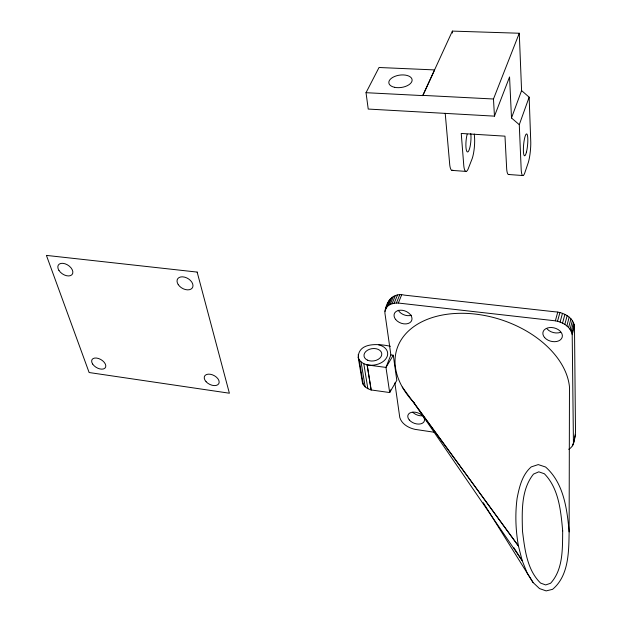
<?xml version="1.0" encoding="UTF-8"?>
<svg xmlns="http://www.w3.org/2000/svg" width="622" height="622" viewBox="0 0 622 622"><rect width="100%" height="100%" fill="white"/><g stroke="black" fill="none" stroke-linecap="round" stroke-linejoin="round"><path stroke-width="0.93" d="M485.168 505.756L533.07 582.519L539.523 588.583L546.155 590.9L552.585 589.329C568.951 575.622 568.796 551.52 569.122 531.903L569.472 386.923A89.692 59.595 17.8 0 0 450.149 313.892A89.692 59.595 17.8 0 0 414.742 403.46M568.718 449.294C574.658 446.223 574.588 438.23 575.513 432.407L574.503 328.159C574.899 318.013 563.563 312.104 554.653 311.77L404.518 295.147C392.785 292.153 385.593 302.028 384.878 312.858L390.873 354.913L393.283 355.224L396.82 380.361L389.675 392.544L371.116 389.955C367.493 388.843 363.162 386.464 362.346 382.172L358.194 357.199C358.738 341.392 380.182 344.09 390.429 346.267M572.559 445.834L573.437 443.097L572.201 334.714C570.887 326.768 562.7 322.095 555.353 320.828L398.352 303.046C393.306 302.673 387.203 304.539 385.298 309.702M388.672 301.53L384.909 311.397M573.204 444.38L575.537 434.312M571.913 333.128L574.192 324.35M572.201 334.714L574.479 325.928M571.175 331.207L573.468 322.437M568.617 327.561L570.934 318.798M570.071 329.341L572.372 320.571M566.852 325.912L569.184 317.15M564.815 324.427L567.155 315.673M562.545 323.137L564.9 314.398M560.095 322.079L562.475 313.348M557.522 321.271L559.917 312.547M555.353 320.828L557.755 312.112M519.277 124.672L529.151 97.172L521.586 90.602L519.269 33.238L452.373 31.1L422.781 95.601L366.024 92.694L368.232 109.06L494.467 116.143L509.558 76.949L511.494 117.97L519.277 124.672L521.22 170.218A16.436 2.962 -84.6 0 0 524.641 173.313L528.373 162.303A16.312 2.916 -84.7 0 0 530.776 142.352L529.151 97.172M511.494 117.97L521.586 90.602M390.694 389.862L389.675 392.544L385.974 367.415L390.873 354.913M494.467 116.143L493.471 98.999L519.269 33.238M398.352 303.046L401.672 294.828M396.401 303.007L399.736 294.805M394.138 303.248L397.481 295.046M390.134 304.508L393.493 296.321M371.116 389.955L367.135 364.811A14.889 10.294 -8.4 0 0 386.557 357.774A14.889 10.294 -8.4 0 0 378.51 344.837M392.031 303.746L395.382 295.551M386.037 308.139L389.411 299.959M387.102 306.732L390.476 298.544M388.478 305.511L391.844 297.324M422.781 95.601L434.615 69.913L379.031 67.495L366.024 92.694M393.283 355.224L385.974 367.415L367.089 364.92M422.758 95.376L493.471 98.999M451.969 170.381L465.909 171.4M508.423 174.487L522.83 175.536M434.14 432.228L415.029 429.359C408.646 427.967 401.796 424.134 399.783 417.533L394.861 382.919M358.194 357.199C359.119 361.421 363.178 363.893 367.135 364.811L371.155 389.846M402.294 387.039L518.46 546.062L522.192 560.663L527.176 573.041L533.07 582.519M513.803 547.617L522.192 560.663L413.459 402.115L518.46 546.062C515.63 530.255 515.008 514.099 517.123 498.168C519.347 486.886 522.161 474.773 531.227 466.904L538.248 464.587L545.603 467.029C563.734 483.022 567.14 509.107 569.122 531.903M483.263 502.708L484.802 505.181M358.233 354.501L358.544 356.344M359.158 359.741L363.302 384.73M361.063 361.957L365.176 386.962M363.784 363.683L367.859 388.703M445.22 113.336L449.768 165.125A16.094 3.732 -85 0 0 452.832 170.117M452.373 31.1L452.528 33.036M474.283 134.041L474.625 138.807A16.048 3.53 -85 0 1 472.246 158.439L468.039 169.238A16.164 3.584 -84.9 0 1 463.825 166.128L461.244 133.458L504.978 136.156L506.697 169.184A16.366 3.126 -84.7 0 0 508.78 174.448M411.445 315.23A9.26 6.43 21.2 0 1 398.22 310.215M560.624 332.303A9.859 6.873 14.3 0 1 547.135 328.976M421.949 415.815A8.654 5.528 20.2 0 1 412.744 412.231M470.768 133.613A10.815 2.395 -85.1 0 1 469.579 148.619A10.815 2.395 -85.1 0 1 466.181 149.21A10.815 2.395 -85.1 0 1 467.176 134.243M562.692 530.877C562.42 548.534 563.338 569.387 550.579 583.265L545.688 584.937L540.604 583.094C526.896 569.744 524.789 549.133 522.472 531.095C522.021 511.953 520.863 489.903 533.505 474.096L538.808 471.826L544.382 473.77C558.968 488.659 560.811 511.152 562.692 530.877M197.143 272.086L46.417 255.401L89.125 372.524L229.386 393.213L197.143 272.086M58.95 270.422A8.366 5.178 33.6 0 0 71.989 274.66A8.366 5.178 33.6 0 0 65.085 263.79A8.366 5.178 33.6 0 0 58.95 270.422M178.265 284.651A8.622 5.637 30.1 0 0 192.074 288.227A8.622 5.637 30.1 0 0 184.687 277.163A8.622 5.637 30.1 0 0 178.265 284.651M206.1 381.729A8.039 4.929 27.5 0 0 218.804 383.626A8.039 4.929 27.5 0 0 210.197 374.242A8.039 4.929 27.5 0 0 206.1 381.729M92.639 364.033A7.783 4.564 30.7 0 0 104.908 368.177A7.783 4.564 30.7 0 0 98.634 358.536A7.783 4.564 30.7 0 0 92.639 364.033M395.678 319.514A9.322 6.43 21.2 0 0 411.189 321.403A9.322 6.43 21.2 0 0 402.177 310.269A9.322 6.43 21.2 0 0 395.678 319.514M544.654 337.614A9.929 6.873 14.5 0 0 561.495 338.671A9.929 6.873 14.5 0 0 551.698 327.53A9.929 6.873 14.5 0 0 544.654 337.614M409.276 419.943A8.7 5.52 20.3 0 0 423.745 422.113A8.7 5.52 20.3 0 0 415.434 412.238A8.7 5.52 20.3 0 0 409.276 419.943M367.478 360.146A8.957 6.197 -8.4 0 0 381.714 354.905A8.957 6.197 -8.4 0 0 369.437 349.3A8.957 6.197 -8.4 0 0 367.478 360.146M526.492 151.916A10.994 1.983 -84.7 0 0 526.912 134.064A10.994 1.983 -84.7 0 0 523.397 148.541A10.994 1.983 -84.7 0 0 526.492 151.916M394.636 87.321A11.74 6.228 -8.1 0 0 412.129 80.121A11.74 6.228 -8.1 0 0 394.659 76.452A11.74 6.228 -8.1 0 0 394.636 87.321"/></g></svg>
